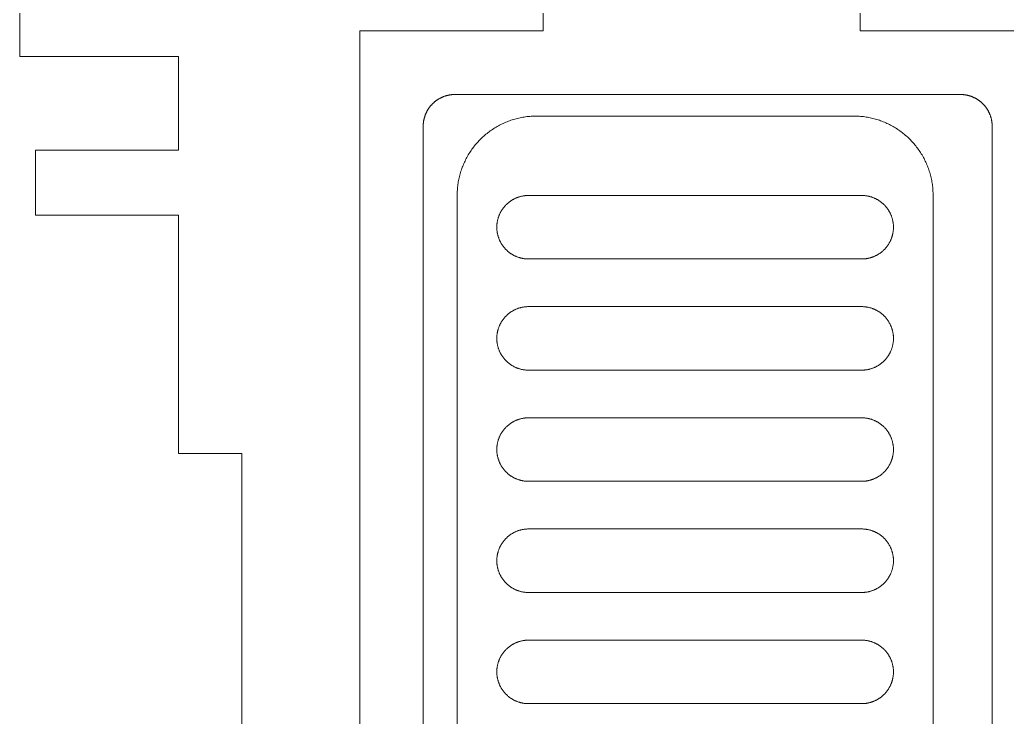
# Model space of a CAD drawing. Header units: inches. Extents: x -505 to 101, y 135 to 440.
# Drawn here: x -13.6 to 48.6, y 269.9 to 313.8 of the extents above; entities that cross this region are included whole.
import ezdxf

# ---------------------------------------------------------------- set-up
doc = ezdxf.new("R2010")
doc.units = ezdxf.units.IN
doc.header["$MEASUREMENT"] = 0
doc.layers.add('Capa 1', color=7, linetype='Continuous')

msp = doc.modelspace()

# ---------------------------------------------------------------- linework, layer by layer
at = {"layer": 'Capa 1', "color": 28, "lineweight": 9, "true_color": 0x11100b}
for points in [[(53.686, 233.071), (39.374, 233.071), (39.374, 228.971), (19.375, 228.971), (19.375, 233.071), (7.825, 233.071), (7.825, 313.071), (19.375, 313.071), (19.375, 317.171), (39.374, 317.171), (39.374, 313.071), (53.686, 313.071)], [(-13.607, 315.469), (-13.607, 311.47), (-3.609, 311.47), (-3.609, 305.569), (-12.605, 305.569), (-12.605, 301.469), (-3.609, 301.469), (-3.609, 286.469), (0.392, 286.469), (0.392, 256.47), (-3.609, 256.47), (-3.609, 241.469), (-12.605, 241.469), (-12.605, 237.369), (-3.609, 237.369), (-3.609, 231.47), (-13.607, 231.47)], [(11.825, 239.071), (11.825, 307.071), (11.825, 307.093), (11.825, 307.115), (11.825, 307.138), (11.829, 307.16), (11.829, 307.182), (11.829, 307.205), (11.832, 307.228), (11.832, 307.251), (11.836, 307.273), (11.839, 307.296), (11.843, 307.319), (11.843, 307.342), (11.846, 307.365), (11.85, 307.389), (11.853, 307.412), (11.86, 307.435), (11.864, 307.458), (11.868, 307.481), (11.874, 307.505), (11.878, 307.528), (11.885, 307.551), (11.889, 307.574), (11.896, 307.598), (11.903, 307.621), (11.91, 307.644), (11.917, 307.668), (11.924, 307.691), (11.931, 307.714), (11.942, 307.738), (11.948, 307.761), (11.956, 307.784), (11.966, 307.807), (11.977, 307.83), (11.984, 307.853), (11.994, 307.876), (12.005, 307.899), (12.016, 307.921), (12.026, 307.944), (12.037, 307.967), (12.047, 307.989), (12.061, 308.012), (12.072, 308.034), (12.086, 308.056), (12.097, 308.079), (12.111, 308.1), (12.125, 308.122), (12.139, 308.144), (12.153, 308.165), (12.167, 308.186), (12.181, 308.208), (12.195, 308.229), (12.21, 308.25), (12.224, 308.27), (12.241, 308.291), (12.255, 308.311), (12.273, 308.331), (12.291, 308.351), (12.305, 308.371), (12.323, 308.391), (12.34, 308.41), (12.358, 308.429), (12.375, 308.448), (12.393, 308.466), (12.411, 308.485), (12.428, 308.503), (12.45, 308.521), (12.467, 308.539), (12.485, 308.556), (12.506, 308.573), (12.524, 308.59), (12.545, 308.607), (12.566, 308.624), (12.584, 308.64), (12.605, 308.656), (12.626, 308.671), (12.647, 308.686), (12.668, 308.701), (12.69, 308.716), (12.711, 308.731), (12.732, 308.745), (12.753, 308.759), (12.774, 308.772), (12.795, 308.785), (12.816, 308.799), (12.841, 308.811), (12.862, 308.824), (12.883, 308.835), (12.908, 308.848), (12.929, 308.859), (12.95, 308.87), (12.975, 308.881), (12.996, 308.891), (13.021, 308.902), (13.042, 308.911), (13.067, 308.921), (13.088, 308.931), (13.113, 308.939), (13.134, 308.948), (13.159, 308.956), (13.183, 308.964), (13.205, 308.972), (13.229, 308.98), (13.25, 308.987), (13.275, 308.994), (13.3, 309), (13.321, 309.006), (13.345, 309.012), (13.367, 309.018), (13.391, 309.023), (13.416, 309.028), (13.437, 309.033), (13.462, 309.037), (13.483, 309.041), (13.508, 309.045), (13.533, 309.049), (13.554, 309.052), (13.578, 309.055), (13.6, 309.058), (13.624, 309.061), (13.646, 309.063), (13.67, 309.065), (13.691, 309.066), (13.712, 309.068), (13.737, 309.069), (13.758, 309.07), (13.78, 309.07), (13.804, 309.07), (13.825, 309.071), (45.688, 309.071), (45.709, 309.07), (45.731, 309.07), (45.752, 309.07), (45.776, 309.069), (45.798, 309.068), (45.822, 309.066), (45.843, 309.065), (45.868, 309.063), (45.889, 309.061), (45.911, 309.058), (45.935, 309.055), (45.96, 309.052), (45.981, 309.049), (46.006, 309.045), (46.027, 309.041), (46.052, 309.037), (46.073, 309.033), (46.097, 309.028), (46.122, 309.023), (46.143, 309.018), (46.168, 309.012), (46.189, 309.006), (46.214, 309), (46.239, 308.994), (46.26, 308.987), (46.284, 308.98), (46.306, 308.972), (46.33, 308.964), (46.355, 308.956), (46.376, 308.948), (46.401, 308.939), (46.422, 308.931), (46.447, 308.921), (46.468, 308.911), (46.493, 308.902), (46.514, 308.891), (46.538, 308.881), (46.56, 308.87), (46.584, 308.859), (46.605, 308.848), (46.627, 308.835), (46.651, 308.824), (46.672, 308.811), (46.694, 308.799), (46.715, 308.785), (46.739, 308.772), (46.761, 308.759), (46.782, 308.745), (46.803, 308.731), (46.824, 308.716), (46.845, 308.701), (46.867, 308.686), (46.888, 308.671), (46.905, 308.656), (46.927, 308.64), (46.948, 308.624), (46.969, 308.607), (46.986, 308.59), (47.008, 308.573), (47.025, 308.556), (47.046, 308.539), (47.064, 308.521), (47.082, 308.503), (47.099, 308.485), (47.12, 308.466), (47.138, 308.448), (47.156, 308.429), (47.173, 308.41), (47.191, 308.391), (47.205, 308.371), (47.223, 308.351), (47.24, 308.331), (47.255, 308.311), (47.272, 308.291), (47.286, 308.27), (47.304, 308.25), (47.318, 308.229), (47.332, 308.208), (47.346, 308.186), (47.36, 308.165), (47.375, 308.144), (47.389, 308.122), (47.403, 308.1), (47.413, 308.079), (47.427, 308.056), (47.438, 308.034), (47.452, 308.012), (47.463, 307.989), (47.473, 307.967), (47.487, 307.944), (47.498, 307.921), (47.509, 307.899), (47.519, 307.876), (47.526, 307.853), (47.537, 307.83), (47.547, 307.807), (47.555, 307.784), (47.565, 307.761), (47.572, 307.738), (47.579, 307.714), (47.59, 307.691), (47.597, 307.668), (47.604, 307.644), (47.611, 307.621), (47.615, 307.598), (47.621, 307.574), (47.628, 307.551), (47.636, 307.528), (47.639, 307.505), (47.643, 307.481), (47.65, 307.458), (47.653, 307.435), (47.657, 307.412), (47.66, 307.389), (47.664, 307.365), (47.667, 307.342), (47.671, 307.319), (47.674, 307.296), (47.678, 307.273), (47.678, 307.251), (47.681, 307.228), (47.681, 307.205), (47.685, 307.182), (47.685, 307.16), (47.685, 307.138), (47.685, 307.115), (47.685, 307.093), (47.689, 307.071), (47.689, 239.071)], [(43.963, 302.713), (43.963, 302.799), (43.96, 302.886), (43.956, 302.972), (43.953, 303.058), (43.945, 303.144), (43.938, 303.23), (43.928, 303.316), (43.917, 303.401), (43.903, 303.487), (43.889, 303.572), (43.875, 303.657), (43.857, 303.742), (43.84, 303.826), (43.819, 303.91), (43.797, 303.993), (43.776, 304.077), (43.752, 304.159), (43.723, 304.242), (43.698, 304.324), (43.67, 304.405), (43.639, 304.486), (43.607, 304.567), (43.575, 304.646), (43.54, 304.726), (43.505, 304.804), (43.469, 304.883), (43.43, 304.96), (43.392, 305.037), (43.349, 305.113), (43.307, 305.188), (43.265, 305.263), (43.222, 305.337), (43.177, 305.41), (43.127, 305.482), (43.078, 305.553), (43.028, 305.624), (42.979, 305.694), (42.926, 305.763), (42.873, 305.831), (42.82, 305.898), (42.764, 305.964), (42.707, 306.029), (42.647, 306.093), (42.591, 306.156), (42.531, 306.218), (42.471, 306.279), (42.407, 306.339), (42.344, 306.398), (42.28, 306.456), (42.213, 306.512), (42.15, 306.568), (42.083, 306.622), (42.012, 306.676), (41.945, 306.728), (41.875, 306.778), (41.804, 306.828), (41.734, 306.877), (41.66, 306.924), (41.589, 306.97), (41.515, 307.014), (41.441, 307.057), (41.363, 307.1), (41.289, 307.14), (41.211, 307.18), (41.134, 307.218), (41.056, 307.255), (40.979, 307.29), (40.898, 307.324), (40.816, 307.357), (40.739, 307.388), (40.658, 307.418), (40.577, 307.447), (40.492, 307.474), (40.411, 307.499), (40.326, 307.524), (40.245, 307.546), (40.16, 307.568), (40.076, 307.588), (39.991, 307.606), (39.906, 307.623), (39.822, 307.639), (39.737, 307.653), (39.652, 307.666), (39.567, 307.677), (39.483, 307.687), (39.395, 307.695), (39.31, 307.701), (39.222, 307.707), (39.137, 307.71), (39.049, 307.712), (38.964, 307.713), (18.965, 307.713), (18.877, 307.712), (18.792, 307.71), (18.704, 307.707), (18.62, 307.701), (18.535, 307.695), (18.447, 307.687), (18.362, 307.677), (18.277, 307.666), (18.189, 307.653), (18.105, 307.639), (18.02, 307.623), (17.935, 307.606), (17.851, 307.588), (17.769, 307.568), (17.685, 307.546), (17.6, 307.524), (17.519, 307.499), (17.434, 307.474), (17.353, 307.447), (17.272, 307.418), (17.191, 307.388), (17.11, 307.357), (17.032, 307.324), (16.951, 307.29), (16.873, 307.255), (16.796, 307.218), (16.718, 307.18), (16.641, 307.14), (16.563, 307.1), (16.489, 307.057), (16.415, 307.014), (16.341, 306.97), (16.267, 306.924), (16.196, 306.877), (16.125, 306.828), (16.055, 306.778), (15.984, 306.728), (15.914, 306.676), (15.847, 306.622), (15.78, 306.568), (15.713, 306.512), (15.649, 306.456), (15.586, 306.398), (15.522, 306.339), (15.459, 306.279), (15.399, 306.218), (15.339, 306.156), (15.279, 306.093), (15.222, 306.029), (15.166, 305.964), (15.109, 305.898), (15.057, 305.831), (15.004, 305.763), (14.951, 305.694), (14.898, 305.624), (14.848, 305.553), (14.803, 305.482), (14.753, 305.41), (14.707, 305.337), (14.661, 305.263), (14.619, 305.188), (14.577, 305.113), (14.538, 305.037), (14.499, 304.96), (14.46, 304.883), (14.422, 304.804), (14.386, 304.726), (14.355, 304.646), (14.319, 304.567), (14.288, 304.486), (14.259, 304.405), (14.231, 304.324), (14.203, 304.242), (14.178, 304.159), (14.153, 304.077), (14.132, 303.993), (14.111, 303.91), (14.09, 303.826), (14.072, 303.742), (14.055, 303.657), (14.037, 303.572), (14.023, 303.487), (14.012, 303.401), (14.002, 303.316), (13.991, 303.23), (13.984, 303.144), (13.977, 303.058), (13.97, 302.972), (13.966, 302.886), (13.966, 302.799), (13.963, 302.713), (13.963, 242.713)], [(39.465, 302.713), (39.5, 302.713), (39.532, 302.712), (39.567, 302.711), (39.603, 302.709), (39.638, 302.706), (39.67, 302.702), (39.705, 302.699), (39.74, 302.694), (39.772, 302.689), (39.807, 302.684), (39.843, 302.677), (39.874, 302.67), (39.91, 302.663), (39.942, 302.655), (39.977, 302.646), (40.008, 302.637), (40.044, 302.628), (40.076, 302.617), (40.107, 302.607), (40.143, 302.595), (40.174, 302.583), (40.206, 302.571), (40.238, 302.557), (40.27, 302.544), (40.301, 302.53), (40.333, 302.515), (40.361, 302.5), (40.393, 302.484), (40.425, 302.468), (40.453, 302.451), (40.485, 302.434), (40.513, 302.416), (40.541, 302.397), (40.573, 302.378), (40.601, 302.359), (40.629, 302.339), (40.658, 302.319), (40.682, 302.298), (40.711, 302.277), (40.739, 302.255), (40.763, 302.233), (40.792, 302.21), (40.816, 302.187), (40.841, 302.163), (40.866, 302.14), (40.89, 302.115), (40.915, 302.09), (40.94, 302.065), (40.961, 302.039), (40.986, 302.013), (41.007, 301.987), (41.028, 301.96), (41.049, 301.933), (41.07, 301.906), (41.092, 301.877), (41.109, 301.849), (41.13, 301.821), (41.148, 301.792), (41.166, 301.763), (41.183, 301.733), (41.201, 301.703), (41.219, 301.673), (41.236, 301.643), (41.25, 301.612), (41.265, 301.581), (41.282, 301.55), (41.296, 301.518), (41.31, 301.486), (41.321, 301.454), (41.335, 301.422), (41.345, 301.39), (41.356, 301.357), (41.37, 301.324), (41.377, 301.292), (41.388, 301.259), (41.399, 301.225), (41.405, 301.192), (41.413, 301.158), (41.423, 301.124), (41.427, 301.091), (41.434, 301.057), (41.441, 301.023), (41.444, 300.988), (41.451, 300.954), (41.455, 300.92), (41.458, 300.886), (41.458, 300.851), (41.462, 300.817), (41.462, 300.782), (41.466, 300.748), (41.466, 300.713), (41.466, 300.678), (41.462, 300.644), (41.462, 300.609), (41.458, 300.575), (41.458, 300.541), (41.455, 300.506), (41.451, 300.472), (41.444, 300.438), (41.441, 300.404), (41.434, 300.369), (41.427, 300.336), (41.423, 300.302), (41.413, 300.268), (41.405, 300.234), (41.399, 300.201), (41.388, 300.168), (41.377, 300.135), (41.37, 300.102), (41.356, 300.069), (41.345, 300.036), (41.335, 300.004), (41.321, 299.972), (41.31, 299.94), (41.296, 299.908), (41.282, 299.876), (41.265, 299.845), (41.25, 299.814), (41.236, 299.784), (41.219, 299.753), (41.201, 299.723), (41.183, 299.693), (41.166, 299.664), (41.148, 299.634), (41.13, 299.605), (41.109, 299.577), (41.092, 299.549), (41.07, 299.521), (41.049, 299.493), (41.028, 299.466), (41.007, 299.439), (40.986, 299.413), (40.961, 299.387), (40.94, 299.361), (40.915, 299.336), (40.89, 299.311), (40.866, 299.287), (40.841, 299.263), (40.816, 299.239), (40.792, 299.216), (40.763, 299.193), (40.739, 299.171), (40.711, 299.15), (40.682, 299.128), (40.658, 299.107), (40.629, 299.087), (40.601, 299.067), (40.573, 299.048), (40.541, 299.029), (40.513, 299.011), (40.485, 298.993), (40.453, 298.975), (40.425, 298.958), (40.393, 298.942), (40.361, 298.926), (40.333, 298.911), (40.301, 298.896), (40.27, 298.882), (40.238, 298.869), (40.206, 298.856), (40.174, 298.843), (40.143, 298.831), (40.107, 298.82), (40.076, 298.809), (40.044, 298.799), (40.008, 298.789), (39.977, 298.78), (39.942, 298.771), (39.91, 298.763), (39.874, 298.756), (39.843, 298.749), (39.807, 298.743), (39.772, 298.737), (39.74, 298.732), (39.705, 298.728), (39.67, 298.724), (39.638, 298.721), (39.603, 298.718), (39.567, 298.716), (39.532, 298.714), (39.5, 298.714), (39.465, 298.713), (18.464, 298.713), (18.429, 298.714), (18.394, 298.714), (18.362, 298.716), (18.327, 298.718), (18.292, 298.721), (18.256, 298.724), (18.224, 298.728), (18.189, 298.732), (18.154, 298.737), (18.122, 298.743), (18.087, 298.749), (18.052, 298.756), (18.02, 298.763), (17.985, 298.771), (17.953, 298.78), (17.918, 298.789), (17.886, 298.799), (17.854, 298.809), (17.819, 298.82), (17.787, 298.831), (17.755, 298.843), (17.723, 298.856), (17.692, 298.869), (17.66, 298.882), (17.628, 298.896), (17.597, 298.911), (17.565, 298.926), (17.533, 298.942), (17.505, 298.958), (17.473, 298.975), (17.445, 298.993), (17.413, 299.011), (17.385, 299.029), (17.357, 299.048), (17.328, 299.067), (17.3, 299.087), (17.272, 299.107), (17.244, 299.128), (17.215, 299.15), (17.191, 299.171), (17.163, 299.193), (17.138, 299.216), (17.113, 299.239), (17.089, 299.263), (17.064, 299.287), (17.039, 299.311), (17.014, 299.336), (16.99, 299.361), (16.969, 299.387), (16.944, 299.413), (16.923, 299.439), (16.901, 299.466), (16.88, 299.493), (16.859, 299.521), (16.838, 299.549), (16.817, 299.577), (16.799, 299.605), (16.782, 299.634), (16.761, 299.664), (16.743, 299.693), (16.725, 299.723), (16.711, 299.753), (16.693, 299.784), (16.679, 299.814), (16.662, 299.845), (16.648, 299.876), (16.633, 299.908), (16.619, 299.94), (16.605, 299.972), (16.595, 300.004), (16.581, 300.036), (16.57, 300.069), (16.559, 300.102), (16.549, 300.135), (16.542, 300.168), (16.531, 300.201), (16.524, 300.234), (16.514, 300.268), (16.506, 300.302), (16.499, 300.336), (16.492, 300.369), (16.489, 300.404), (16.482, 300.438), (16.478, 300.472), (16.475, 300.506), (16.471, 300.541), (16.468, 300.575), (16.468, 300.609), (16.464, 300.644), (16.464, 300.678), (16.464, 300.713), (16.464, 300.748), (16.464, 300.782), (16.468, 300.817), (16.468, 300.851), (16.471, 300.886), (16.475, 300.92), (16.478, 300.954), (16.482, 300.988), (16.489, 301.023), (16.492, 301.057), (16.499, 301.091), (16.506, 301.124), (16.514, 301.158), (16.524, 301.192), (16.531, 301.225), (16.542, 301.259), (16.549, 301.292), (16.559, 301.324), (16.57, 301.357), (16.581, 301.39), (16.595, 301.422), (16.605, 301.454), (16.619, 301.486), (16.633, 301.518), (16.648, 301.55), (16.662, 301.581), (16.679, 301.612), (16.693, 301.643), (16.711, 301.673), (16.725, 301.703), (16.743, 301.733), (16.761, 301.763), (16.782, 301.792), (16.799, 301.821), (16.817, 301.849), (16.838, 301.877), (16.859, 301.906), (16.88, 301.933), (16.901, 301.96), (16.923, 301.987), (16.944, 302.013), (16.969, 302.039), (16.99, 302.065), (17.014, 302.09), (17.039, 302.115), (17.064, 302.14), (17.089, 302.163), (17.113, 302.187), (17.138, 302.21), (17.163, 302.233), (17.191, 302.255), (17.215, 302.277), (17.244, 302.298), (17.272, 302.319), (17.3, 302.339), (17.328, 302.359), (17.357, 302.378), (17.385, 302.397), (17.413, 302.416), (17.445, 302.434), (17.473, 302.451), (17.505, 302.468), (17.533, 302.484), (17.565, 302.5), (17.597, 302.515), (17.628, 302.53), (17.66, 302.544), (17.692, 302.557), (17.723, 302.571), (17.755, 302.583), (17.787, 302.595), (17.819, 302.607), (17.854, 302.617), (17.886, 302.628), (17.918, 302.637), (17.953, 302.646), (17.985, 302.655), (18.02, 302.663), (18.052, 302.67), (18.087, 302.677), (18.122, 302.684), (18.154, 302.689), (18.189, 302.694), (18.224, 302.699), (18.256, 302.702), (18.292, 302.706), (18.327, 302.709), (18.362, 302.711), (18.394, 302.712), (18.429, 302.713), (18.464, 302.713), (39.465, 302.713)], [(43.963, 242.713), (43.963, 302.713)], [(39.465, 295.713), (39.5, 295.713), (39.532, 295.712), (39.567, 295.71), (39.603, 295.708), (39.638, 295.705), (39.67, 295.702), (39.705, 295.698), (39.74, 295.694), (39.772, 295.689), (39.807, 295.683), (39.843, 295.677), (39.874, 295.67), (39.91, 295.663), (39.942, 295.655), (39.977, 295.647), (40.008, 295.637), (40.044, 295.628), (40.076, 295.617), (40.107, 295.607), (40.143, 295.595), (40.174, 295.583), (40.206, 295.571), (40.238, 295.558), (40.27, 295.544), (40.301, 295.53), (40.333, 295.515), (40.361, 295.5), (40.393, 295.484), (40.425, 295.468), (40.453, 295.451), (40.485, 295.433), (40.513, 295.416), (40.541, 295.397), (40.573, 295.379), (40.601, 295.359), (40.629, 295.339), (40.658, 295.319), (40.682, 295.298), (40.711, 295.277), (40.739, 295.255), (40.763, 295.233), (40.792, 295.21), (40.816, 295.187), (40.841, 295.164), (40.866, 295.139), (40.89, 295.115), (40.915, 295.09), (40.94, 295.065), (40.961, 295.04), (40.986, 295.013), (41.007, 294.987), (41.028, 294.96), (41.049, 294.933), (41.07, 294.905), (41.092, 294.877), (41.109, 294.849), (41.13, 294.821), (41.148, 294.792), (41.166, 294.763), (41.183, 294.733), (41.201, 294.703), (41.219, 294.673), (41.236, 294.643), (41.25, 294.612), (41.265, 294.581), (41.282, 294.55), (41.296, 294.518), (41.31, 294.487), (41.321, 294.455), (41.335, 294.423), (41.345, 294.39), (41.356, 294.357), (41.37, 294.325), (41.377, 294.292), (41.388, 294.258), (41.399, 294.225), (41.405, 294.192), (41.413, 294.158), (41.423, 294.124), (41.427, 294.09), (41.434, 294.057), (41.441, 294.022), (41.444, 293.988), (41.451, 293.954), (41.455, 293.92), (41.458, 293.885), (41.458, 293.851), (41.462, 293.817), (41.462, 293.782), (41.466, 293.748), (41.466, 293.713), (41.466, 293.678), (41.462, 293.644), (41.462, 293.61), (41.458, 293.575), (41.458, 293.541), (41.455, 293.506), (41.451, 293.472), (41.444, 293.438), (41.441, 293.404), (41.434, 293.37), (41.427, 293.336), (41.423, 293.302), (41.413, 293.268), (41.405, 293.234), (41.399, 293.201), (41.388, 293.168), (41.377, 293.135), (41.37, 293.102), (41.356, 293.069), (41.345, 293.036), (41.335, 293.004), (41.321, 292.972), (41.31, 292.94), (41.296, 292.908), (41.282, 292.877), (41.265, 292.846), (41.25, 292.814), (41.236, 292.784), (41.219, 292.753), (41.201, 292.723), (41.183, 292.693), (41.166, 292.664), (41.148, 292.635), (41.13, 292.606), (41.109, 292.577), (41.092, 292.549), (41.07, 292.521), (41.049, 292.493), (41.028, 292.466), (41.007, 292.44), (40.986, 292.413), (40.961, 292.387), (40.94, 292.361), (40.915, 292.336), (40.89, 292.311), (40.866, 292.287), (40.841, 292.263), (40.816, 292.239), (40.792, 292.216), (40.763, 292.194), (40.739, 292.171), (40.711, 292.149), (40.682, 292.128), (40.658, 292.107), (40.629, 292.087), (40.601, 292.067), (40.573, 292.048), (40.541, 292.029), (40.513, 292.01), (40.485, 291.993), (40.453, 291.975), (40.425, 291.959), (40.393, 291.942), (40.361, 291.927), (40.333, 291.911), (40.301, 291.897), (40.27, 291.882), (40.238, 291.869), (40.206, 291.856), (40.174, 291.843), (40.143, 291.831), (40.107, 291.82), (40.076, 291.809), (40.044, 291.799), (40.008, 291.789), (39.977, 291.78), (39.942, 291.771), (39.91, 291.763), (39.874, 291.756), (39.843, 291.749), (39.807, 291.743), (39.772, 291.737), (39.74, 291.732), (39.705, 291.728), (39.67, 291.724), (39.638, 291.721), (39.603, 291.718), (39.567, 291.716), (39.532, 291.715), (39.5, 291.713), (39.465, 291.713), (18.464, 291.713), (18.429, 291.713), (18.394, 291.715), (18.362, 291.716), (18.327, 291.718), (18.292, 291.721), (18.256, 291.724), (18.224, 291.728), (18.189, 291.732), (18.154, 291.737), (18.122, 291.743), (18.087, 291.749), (18.052, 291.756), (18.02, 291.763), (17.985, 291.771), (17.953, 291.78), (17.918, 291.789), (17.886, 291.799), (17.854, 291.809), (17.819, 291.82), (17.787, 291.831), (17.755, 291.843), (17.723, 291.856), (17.692, 291.869), (17.66, 291.882), (17.628, 291.897), (17.597, 291.911), (17.565, 291.927), (17.533, 291.942), (17.505, 291.959), (17.473, 291.975), (17.445, 291.993), (17.413, 292.01), (17.385, 292.029), (17.357, 292.048), (17.328, 292.067), (17.3, 292.087), (17.272, 292.107), (17.244, 292.128), (17.215, 292.149), (17.191, 292.171), (17.163, 292.194), (17.138, 292.216), (17.113, 292.239), (17.089, 292.263), (17.064, 292.287), (17.039, 292.311), (17.014, 292.336), (16.99, 292.361), (16.969, 292.387), (16.944, 292.413), (16.923, 292.44), (16.901, 292.466), (16.88, 292.493), (16.859, 292.521), (16.838, 292.549), (16.817, 292.577), (16.799, 292.606), (16.782, 292.635), (16.761, 292.664), (16.743, 292.693), (16.725, 292.723), (16.711, 292.753), (16.693, 292.784), (16.679, 292.814), (16.662, 292.846), (16.648, 292.877), (16.633, 292.908), (16.619, 292.94), (16.605, 292.972), (16.595, 293.004), (16.581, 293.036), (16.57, 293.069), (16.559, 293.102), (16.549, 293.135), (16.542, 293.168), (16.531, 293.201), (16.524, 293.234), (16.514, 293.268), (16.506, 293.302), (16.499, 293.336), (16.492, 293.37), (16.489, 293.404), (16.482, 293.438), (16.478, 293.472), (16.475, 293.506), (16.471, 293.541), (16.468, 293.575), (16.468, 293.61), (16.464, 293.644), (16.464, 293.678), (16.464, 293.713), (16.464, 293.748), (16.464, 293.782), (16.468, 293.817), (16.468, 293.851), (16.471, 293.885), (16.475, 293.92), (16.478, 293.954), (16.482, 293.988), (16.489, 294.022), (16.492, 294.057), (16.499, 294.09), (16.506, 294.124), (16.514, 294.158), (16.524, 294.192), (16.531, 294.225), (16.542, 294.258), (16.549, 294.292), (16.559, 294.325), (16.57, 294.357), (16.581, 294.39), (16.595, 294.423), (16.605, 294.455), (16.619, 294.487), (16.633, 294.518), (16.648, 294.55), (16.662, 294.581), (16.679, 294.612), (16.693, 294.643), (16.711, 294.673), (16.725, 294.703), (16.743, 294.733), (16.761, 294.763), (16.782, 294.792), (16.799, 294.821), (16.817, 294.849), (16.838, 294.877), (16.859, 294.905), (16.88, 294.933), (16.901, 294.96), (16.923, 294.987), (16.944, 295.013), (16.969, 295.04), (16.99, 295.065), (17.014, 295.09), (17.039, 295.115), (17.064, 295.139), (17.089, 295.164), (17.113, 295.187), (17.138, 295.21), (17.163, 295.233), (17.191, 295.255), (17.215, 295.277), (17.244, 295.298), (17.272, 295.319), (17.3, 295.339), (17.328, 295.359), (17.357, 295.379), (17.385, 295.397), (17.413, 295.416), (17.445, 295.433), (17.473, 295.451), (17.505, 295.468), (17.533, 295.484), (17.565, 295.5), (17.597, 295.515), (17.628, 295.53), (17.66, 295.544), (17.692, 295.558), (17.723, 295.571), (17.755, 295.583), (17.787, 295.595), (17.819, 295.607), (17.854, 295.617), (17.886, 295.628), (17.918, 295.637), (17.953, 295.647), (17.985, 295.655), (18.02, 295.663), (18.052, 295.67), (18.087, 295.677), (18.122, 295.683), (18.154, 295.689), (18.189, 295.694), (18.224, 295.698), (18.256, 295.702), (18.292, 295.705), (18.327, 295.708), (18.362, 295.71), (18.394, 295.712), (18.429, 295.713), (18.464, 295.713), (39.465, 295.713)], [(39.465, 288.713), (39.5, 288.713), (39.532, 288.712), (39.567, 288.711), (39.603, 288.708), (39.638, 288.706), (39.67, 288.702), (39.705, 288.699), (39.74, 288.694), (39.772, 288.689), (39.807, 288.683), (39.843, 288.677), (39.874, 288.67), (39.91, 288.663), (39.942, 288.655), (39.977, 288.646), (40.008, 288.637), (40.044, 288.628), (40.076, 288.618), (40.107, 288.607), (40.143, 288.595), (40.174, 288.583), (40.206, 288.571), (40.238, 288.558), (40.27, 288.544), (40.301, 288.53), (40.333, 288.515), (40.361, 288.5), (40.393, 288.484), (40.425, 288.468), (40.453, 288.451), (40.485, 288.434), (40.513, 288.416), (40.541, 288.397), (40.573, 288.378), (40.601, 288.359), (40.629, 288.339), (40.658, 288.319), (40.682, 288.298), (40.711, 288.277), (40.739, 288.255), (40.763, 288.233), (40.792, 288.21), (40.816, 288.187), (40.841, 288.163), (40.866, 288.139), (40.89, 288.115), (40.915, 288.09), (40.94, 288.065), (40.961, 288.039), (40.986, 288.014), (41.007, 287.987), (41.028, 287.96), (41.049, 287.933), (41.07, 287.905), (41.092, 287.877), (41.109, 287.849), (41.13, 287.821), (41.148, 287.792), (41.166, 287.763), (41.183, 287.733), (41.201, 287.703), (41.219, 287.673), (41.236, 287.643), (41.25, 287.612), (41.265, 287.581), (41.282, 287.55), (41.296, 287.518), (41.31, 287.487), (41.321, 287.454), (41.335, 287.422), (41.345, 287.39), (41.356, 287.357), (41.37, 287.325), (41.377, 287.292), (41.388, 287.259), (41.399, 287.225), (41.405, 287.192), (41.413, 287.158), (41.423, 287.124), (41.427, 287.091), (41.434, 287.057), (41.441, 287.022), (41.444, 286.988), (41.451, 286.954), (41.455, 286.92), (41.458, 286.886), (41.458, 286.851), (41.462, 286.816), (41.462, 286.782), (41.466, 286.748), (41.466, 286.713), (41.466, 286.679), (41.462, 286.644), (41.462, 286.609), (41.458, 286.575), (41.458, 286.541), (41.455, 286.506), (41.451, 286.472), (41.444, 286.438), (41.441, 286.404), (41.434, 286.37), (41.427, 286.336), (41.423, 286.302), (41.413, 286.268), (41.405, 286.235), (41.399, 286.201), (41.388, 286.168), (41.377, 286.135), (41.37, 286.102), (41.356, 286.069), (41.345, 286.036), (41.335, 286.004), (41.321, 285.972), (41.31, 285.94), (41.296, 285.908), (41.282, 285.877), (41.265, 285.845), (41.25, 285.814), (41.236, 285.784), (41.219, 285.753), (41.201, 285.723), (41.183, 285.693), (41.166, 285.664), (41.148, 285.634), (41.13, 285.605), (41.109, 285.577), (41.092, 285.549), (41.07, 285.521), (41.049, 285.493), (41.028, 285.466), (41.007, 285.439), (40.986, 285.413), (40.961, 285.387), (40.94, 285.361), (40.915, 285.336), (40.89, 285.311), (40.866, 285.287), (40.841, 285.263), (40.816, 285.239), (40.792, 285.216), (40.763, 285.193), (40.739, 285.171), (40.711, 285.149), (40.682, 285.128), (40.658, 285.107), (40.629, 285.087), (40.601, 285.067), (40.573, 285.048), (40.541, 285.029), (40.513, 285.011), (40.485, 284.993), (40.453, 284.975), (40.425, 284.959), (40.393, 284.942), (40.361, 284.926), (40.333, 284.911), (40.301, 284.896), (40.27, 284.882), (40.238, 284.869), (40.206, 284.856), (40.174, 284.843), (40.143, 284.831), (40.107, 284.82), (40.076, 284.809), (40.044, 284.799), (40.008, 284.789), (39.977, 284.78), (39.942, 284.771), (39.91, 284.763), (39.874, 284.756), (39.843, 284.749), (39.807, 284.743), (39.772, 284.737), (39.74, 284.732), (39.705, 284.728), (39.67, 284.724), (39.638, 284.721), (39.603, 284.718), (39.567, 284.716), (39.532, 284.714), (39.5, 284.714), (39.465, 284.713), (18.464, 284.713), (18.429, 284.714), (18.394, 284.714), (18.362, 284.716), (18.327, 284.718), (18.292, 284.721), (18.256, 284.724), (18.224, 284.728), (18.189, 284.732), (18.154, 284.737), (18.122, 284.743), (18.087, 284.749), (18.052, 284.756), (18.02, 284.763), (17.985, 284.771), (17.953, 284.78), (17.918, 284.789), (17.886, 284.799), (17.854, 284.809), (17.819, 284.82), (17.787, 284.831), (17.755, 284.843), (17.723, 284.856), (17.692, 284.869), (17.66, 284.882), (17.628, 284.896), (17.597, 284.911), (17.565, 284.926), (17.533, 284.942), (17.505, 284.959), (17.473, 284.975), (17.445, 284.993), (17.413, 285.011), (17.385, 285.029), (17.357, 285.048), (17.328, 285.067), (17.3, 285.087), (17.272, 285.107), (17.244, 285.128), (17.215, 285.149), (17.191, 285.171), (17.163, 285.193), (17.138, 285.216), (17.113, 285.239), (17.089, 285.263), (17.064, 285.287), (17.039, 285.311), (17.014, 285.336), (16.99, 285.361), (16.969, 285.387), (16.944, 285.413), (16.923, 285.439), (16.901, 285.466), (16.88, 285.493), (16.859, 285.521), (16.838, 285.549), (16.817, 285.577), (16.799, 285.605), (16.782, 285.634), (16.761, 285.664), (16.743, 285.693), (16.725, 285.723), (16.711, 285.753), (16.693, 285.784), (16.679, 285.814), (16.662, 285.845), (16.648, 285.877), (16.633, 285.908), (16.619, 285.94), (16.605, 285.972), (16.595, 286.004), (16.581, 286.036), (16.57, 286.069), (16.559, 286.102), (16.549, 286.135), (16.542, 286.168), (16.531, 286.201), (16.524, 286.235), (16.514, 286.268), (16.506, 286.302), (16.499, 286.336), (16.492, 286.37), (16.489, 286.404), (16.482, 286.438), (16.478, 286.472), (16.475, 286.506), (16.471, 286.541), (16.468, 286.575), (16.468, 286.609), (16.464, 286.644), (16.464, 286.679), (16.464, 286.713), (16.464, 286.748), (16.464, 286.782), (16.468, 286.816), (16.468, 286.851), (16.471, 286.886), (16.475, 286.92), (16.478, 286.954), (16.482, 286.988), (16.489, 287.022), (16.492, 287.057), (16.499, 287.091), (16.506, 287.124), (16.514, 287.158), (16.524, 287.192), (16.531, 287.225), (16.542, 287.259), (16.549, 287.292), (16.559, 287.325), (16.57, 287.357), (16.581, 287.39), (16.595, 287.422), (16.605, 287.454), (16.619, 287.487), (16.633, 287.518), (16.648, 287.55), (16.662, 287.581), (16.679, 287.612), (16.693, 287.643), (16.711, 287.673), (16.725, 287.703), (16.743, 287.733), (16.761, 287.763), (16.782, 287.792), (16.799, 287.821), (16.817, 287.849), (16.838, 287.877), (16.859, 287.905), (16.88, 287.933), (16.901, 287.96), (16.923, 287.987), (16.944, 288.014), (16.969, 288.039), (16.99, 288.065), (17.014, 288.09), (17.039, 288.115), (17.064, 288.139), (17.089, 288.163), (17.113, 288.187), (17.138, 288.21), (17.163, 288.233), (17.191, 288.255), (17.215, 288.277), (17.244, 288.298), (17.272, 288.319), (17.3, 288.339), (17.328, 288.359), (17.357, 288.378), (17.385, 288.397), (17.413, 288.416), (17.445, 288.434), (17.473, 288.451), (17.505, 288.468), (17.533, 288.484), (17.565, 288.5), (17.597, 288.515), (17.628, 288.53), (17.66, 288.544), (17.692, 288.558), (17.723, 288.571), (17.755, 288.583), (17.787, 288.595), (17.819, 288.607), (17.854, 288.618), (17.886, 288.628), (17.918, 288.637), (17.953, 288.646), (17.985, 288.655), (18.02, 288.663), (18.052, 288.67), (18.087, 288.677), (18.122, 288.683), (18.154, 288.689), (18.189, 288.694), (18.224, 288.699), (18.256, 288.702), (18.292, 288.706), (18.327, 288.708), (18.362, 288.711), (18.394, 288.712), (18.429, 288.713), (18.464, 288.713), (39.465, 288.713)], [(39.465, 281.713), (39.5, 281.713), (39.532, 281.712), (39.567, 281.71), (39.603, 281.708), (39.638, 281.706), (39.67, 281.702), (39.705, 281.698), (39.74, 281.694), (39.772, 281.689), (39.807, 281.683), (39.843, 281.677), (39.874, 281.67), (39.91, 281.663), (39.942, 281.655), (39.977, 281.647), (40.008, 281.637), (40.044, 281.627), (40.076, 281.617), (40.107, 281.607), (40.143, 281.595), (40.174, 281.583), (40.206, 281.571), (40.238, 281.558), (40.27, 281.544), (40.301, 281.53), (40.333, 281.515), (40.361, 281.5), (40.393, 281.484), (40.425, 281.468), (40.453, 281.451), (40.485, 281.433), (40.513, 281.416), (40.541, 281.397), (40.573, 281.378), (40.601, 281.359), (40.629, 281.339), (40.658, 281.319), (40.682, 281.298), (40.711, 281.277), (40.739, 281.255), (40.763, 281.233), (40.792, 281.21), (40.816, 281.187), (40.841, 281.164), (40.866, 281.14), (40.89, 281.115), (40.915, 281.09), (40.94, 281.065), (40.961, 281.039), (40.986, 281.013), (41.007, 280.987), (41.028, 280.96), (41.049, 280.933), (41.07, 280.905), (41.092, 280.877), (41.109, 280.849), (41.13, 280.821), (41.148, 280.792), (41.166, 280.763), (41.183, 280.733), (41.201, 280.703), (41.219, 280.673), (41.236, 280.642), (41.25, 280.612), (41.265, 280.581), (41.282, 280.55), (41.296, 280.518), (41.31, 280.486), (41.321, 280.455), (41.335, 280.422), (41.345, 280.39), (41.356, 280.358), (41.37, 280.324), (41.377, 280.291), (41.388, 280.258), (41.399, 280.225), (41.405, 280.192), (41.413, 280.158), (41.423, 280.124), (41.427, 280.09), (41.434, 280.057), (41.441, 280.023), (41.444, 279.989), (41.451, 279.954), (41.455, 279.92), (41.458, 279.886), (41.458, 279.851), (41.462, 279.817), (41.462, 279.782), (41.466, 279.748), (41.466, 279.713), (41.466, 279.678), (41.462, 279.644), (41.462, 279.61), (41.458, 279.575), (41.458, 279.541), (41.455, 279.506), (41.451, 279.472), (41.444, 279.438), (41.441, 279.404), (41.434, 279.369), (41.427, 279.335), (41.423, 279.302), (41.413, 279.268), (41.405, 279.235), (41.399, 279.201), (41.388, 279.168), (41.377, 279.135), (41.37, 279.102), (41.356, 279.069), (41.345, 279.036), (41.335, 279.004), (41.321, 278.972), (41.31, 278.94), (41.296, 278.908), (41.282, 278.877), (41.265, 278.845), (41.25, 278.815), (41.236, 278.784), (41.219, 278.754), (41.201, 278.723), (41.183, 278.693), (41.166, 278.664), (41.148, 278.635), (41.13, 278.606), (41.109, 278.577), (41.092, 278.549), (41.07, 278.521), (41.049, 278.493), (41.028, 278.466), (41.007, 278.439), (40.986, 278.413), (40.961, 278.387), (40.94, 278.361), (40.915, 278.336), (40.89, 278.311), (40.866, 278.287), (40.841, 278.263), (40.816, 278.239), (40.792, 278.216), (40.763, 278.194), (40.739, 278.171), (40.711, 278.149), (40.682, 278.128), (40.658, 278.108), (40.629, 278.087), (40.601, 278.067), (40.573, 278.048), (40.541, 278.029), (40.513, 278.01), (40.485, 277.993), (40.453, 277.975), (40.425, 277.959), (40.393, 277.942), (40.361, 277.927), (40.333, 277.911), (40.301, 277.897), (40.27, 277.882), (40.238, 277.869), (40.206, 277.856), (40.174, 277.843), (40.143, 277.831), (40.107, 277.82), (40.076, 277.809), (40.044, 277.799), (40.008, 277.789), (39.977, 277.78), (39.942, 277.771), (39.91, 277.763), (39.874, 277.756), (39.843, 277.749), (39.807, 277.743), (39.772, 277.737), (39.74, 277.732), (39.705, 277.728), (39.67, 277.724), (39.638, 277.721), (39.603, 277.718), (39.567, 277.716), (39.532, 277.714), (39.5, 277.713), (39.465, 277.713), (18.464, 277.713), (18.429, 277.713), (18.394, 277.714), (18.362, 277.716), (18.327, 277.718), (18.292, 277.721), (18.256, 277.724), (18.224, 277.728), (18.189, 277.732), (18.154, 277.737), (18.122, 277.743), (18.087, 277.749), (18.052, 277.756), (18.02, 277.763), (17.985, 277.771), (17.953, 277.78), (17.918, 277.789), (17.886, 277.799), (17.854, 277.809), (17.819, 277.82), (17.787, 277.831), (17.755, 277.843), (17.723, 277.856), (17.692, 277.869), (17.66, 277.882), (17.628, 277.897), (17.597, 277.911), (17.565, 277.927), (17.533, 277.942), (17.505, 277.959), (17.473, 277.975), (17.445, 277.993), (17.413, 278.01), (17.385, 278.029), (17.357, 278.048), (17.328, 278.067), (17.3, 278.087), (17.272, 278.108), (17.244, 278.128), (17.215, 278.149), (17.191, 278.171), (17.163, 278.194), (17.138, 278.216), (17.113, 278.239), (17.089, 278.263), (17.064, 278.287), (17.039, 278.311), (17.014, 278.336), (16.99, 278.361), (16.969, 278.387), (16.944, 278.413), (16.923, 278.439), (16.901, 278.466), (16.88, 278.493), (16.859, 278.521), (16.838, 278.549), (16.817, 278.577), (16.799, 278.606), (16.782, 278.635), (16.761, 278.664), (16.743, 278.693), (16.725, 278.723), (16.711, 278.754), (16.693, 278.784), (16.679, 278.815), (16.662, 278.845), (16.648, 278.877), (16.633, 278.908), (16.619, 278.94), (16.605, 278.972), (16.595, 279.004), (16.581, 279.036), (16.57, 279.069), (16.559, 279.102), (16.549, 279.135), (16.542, 279.168), (16.531, 279.201), (16.524, 279.235), (16.514, 279.268), (16.506, 279.302), (16.499, 279.335), (16.492, 279.369), (16.489, 279.404), (16.482, 279.438), (16.478, 279.472), (16.475, 279.506), (16.471, 279.541), (16.468, 279.575), (16.468, 279.61), (16.464, 279.644), (16.464, 279.678), (16.464, 279.713), (16.464, 279.748), (16.464, 279.782), (16.468, 279.817), (16.468, 279.851), (16.471, 279.886), (16.475, 279.92), (16.478, 279.954), (16.482, 279.989), (16.489, 280.023), (16.492, 280.057), (16.499, 280.09), (16.506, 280.124), (16.514, 280.158), (16.524, 280.192), (16.531, 280.225), (16.542, 280.258), (16.549, 280.291), (16.559, 280.324), (16.57, 280.358), (16.581, 280.39), (16.595, 280.422), (16.605, 280.455), (16.619, 280.486), (16.633, 280.518), (16.648, 280.55), (16.662, 280.581), (16.679, 280.612), (16.693, 280.642), (16.711, 280.673), (16.725, 280.703), (16.743, 280.733), (16.761, 280.763), (16.782, 280.792), (16.799, 280.821), (16.817, 280.849), (16.838, 280.877), (16.859, 280.905), (16.88, 280.933), (16.901, 280.96), (16.923, 280.987), (16.944, 281.013), (16.969, 281.039), (16.99, 281.065), (17.014, 281.09), (17.039, 281.115), (17.064, 281.14), (17.089, 281.164), (17.113, 281.187), (17.138, 281.21), (17.163, 281.233), (17.191, 281.255), (17.215, 281.277), (17.244, 281.298), (17.272, 281.319), (17.3, 281.339), (17.328, 281.359), (17.357, 281.378), (17.385, 281.397), (17.413, 281.416), (17.445, 281.433), (17.473, 281.451), (17.505, 281.468), (17.533, 281.484), (17.565, 281.5), (17.597, 281.515), (17.628, 281.53), (17.66, 281.544), (17.692, 281.558), (17.723, 281.571), (17.755, 281.583), (17.787, 281.595), (17.819, 281.607), (17.854, 281.617), (17.886, 281.627), (17.918, 281.637), (17.953, 281.647), (17.985, 281.655), (18.02, 281.663), (18.052, 281.67), (18.087, 281.677), (18.122, 281.683), (18.154, 281.689), (18.189, 281.694), (18.224, 281.698), (18.256, 281.702), (18.292, 281.706), (18.327, 281.708), (18.362, 281.71), (18.394, 281.712), (18.429, 281.713), (18.464, 281.713), (39.465, 281.713)], [(39.465, 270.713), (18.464, 270.713), (18.429, 270.713), (18.394, 270.714), (18.362, 270.716), (18.327, 270.718), (18.292, 270.721), (18.256, 270.724), (18.224, 270.728), (18.189, 270.732), (18.154, 270.737), (18.122, 270.743), (18.087, 270.749), (18.052, 270.756), (18.02, 270.763), (17.985, 270.771), (17.953, 270.78), (17.918, 270.789), (17.886, 270.799), (17.854, 270.809), (17.819, 270.82), (17.787, 270.831), (17.755, 270.843), (17.723, 270.856), (17.692, 270.868), (17.66, 270.882), (17.628, 270.896), (17.597, 270.911), (17.565, 270.926), (17.533, 270.942), (17.505, 270.958), (17.473, 270.975), (17.445, 270.993), (17.413, 271.011), (17.385, 271.029), (17.357, 271.048), (17.328, 271.067), (17.3, 271.087), (17.272, 271.107), (17.244, 271.128), (17.215, 271.149), (17.191, 271.171), (17.163, 271.193), (17.138, 271.216), (17.113, 271.239), (17.089, 271.263), (17.064, 271.287), (17.039, 271.311), (17.014, 271.336), (16.99, 271.361), (16.969, 271.387), (16.944, 271.413), (16.923, 271.439), (16.901, 271.466), (16.88, 271.493), (16.859, 271.521), (16.838, 271.549), (16.817, 271.577), (16.799, 271.605), (16.782, 271.634), (16.761, 271.664), (16.743, 271.693), (16.725, 271.723), (16.711, 271.753), (16.693, 271.784), (16.679, 271.814), (16.662, 271.845), (16.648, 271.876), (16.633, 271.908), (16.619, 271.94), (16.605, 271.972), (16.595, 272.004), (16.581, 272.036), (16.57, 272.069), (16.559, 272.102), (16.549, 272.135), (16.542, 272.168), (16.531, 272.201), (16.524, 272.234), (16.514, 272.268), (16.506, 272.302), (16.499, 272.336), (16.492, 272.37), (16.489, 272.404), (16.482, 272.438), (16.478, 272.472), (16.475, 272.507), (16.471, 272.541), (16.468, 272.575), (16.468, 272.61), (16.464, 272.644), (16.464, 272.679), (16.464, 272.713), (16.464, 272.748), (16.464, 272.782), (16.468, 272.817), (16.468, 272.851), (16.471, 272.886), (16.475, 272.92), (16.478, 272.954), (16.482, 272.988), (16.489, 273.023), (16.492, 273.057), (16.499, 273.091), (16.506, 273.125), (16.514, 273.158), (16.524, 273.192), (16.531, 273.225), (16.542, 273.259), (16.549, 273.292), (16.559, 273.325), (16.57, 273.357), (16.581, 273.39), (16.595, 273.422), (16.605, 273.454), (16.619, 273.487), (16.633, 273.518), (16.648, 273.55), (16.662, 273.581), (16.679, 273.612), (16.693, 273.642), (16.711, 273.673), (16.725, 273.703), (16.743, 273.733), (16.761, 273.763), (16.782, 273.792), (16.799, 273.821), (16.817, 273.849), (16.838, 273.877), (16.859, 273.905), (16.88, 273.933), (16.901, 273.96), (16.923, 273.987), (16.944, 274.013), (16.969, 274.039), (16.99, 274.065), (17.014, 274.09), (17.039, 274.115), (17.064, 274.14), (17.089, 274.163), (17.113, 274.187), (17.138, 274.21), (17.163, 274.233), (17.191, 274.255), (17.215, 274.277), (17.244, 274.298), (17.272, 274.319), (17.3, 274.339), (17.328, 274.359), (17.357, 274.378), (17.385, 274.397), (17.413, 274.416), (17.445, 274.434), (17.473, 274.451), (17.505, 274.468), (17.533, 274.484), (17.565, 274.5), (17.597, 274.515), (17.628, 274.53), (17.66, 274.544), (17.692, 274.557), (17.723, 274.571), (17.755, 274.583), (17.787, 274.595), (17.819, 274.607), (17.854, 274.617), (17.886, 274.628), (17.918, 274.637), (17.953, 274.646), (17.985, 274.655), (18.02, 274.663), (18.052, 274.67), (18.087, 274.677), (18.122, 274.684), (18.154, 274.689), (18.189, 274.694), (18.224, 274.699), (18.256, 274.702), (18.292, 274.706), (18.327, 274.708), (18.362, 274.711), (18.394, 274.712), (18.429, 274.713), (18.464, 274.713), (39.465, 274.713), (39.5, 274.713), (39.532, 274.712), (39.567, 274.711), (39.603, 274.708), (39.638, 274.706), (39.67, 274.702), (39.705, 274.699), (39.74, 274.694), (39.772, 274.689), (39.807, 274.684), (39.843, 274.677), (39.874, 274.67), (39.91, 274.663), (39.942, 274.655), (39.977, 274.646), (40.008, 274.637), (40.044, 274.628), (40.076, 274.617), (40.107, 274.607), (40.143, 274.595), (40.174, 274.583), (40.206, 274.571), (40.238, 274.557), (40.27, 274.544), (40.301, 274.53), (40.333, 274.515), (40.361, 274.5), (40.393, 274.484), (40.425, 274.468), (40.453, 274.451), (40.485, 274.434), (40.513, 274.416), (40.541, 274.397), (40.573, 274.378), (40.601, 274.359), (40.629, 274.339), (40.658, 274.319), (40.682, 274.298), (40.711, 274.277), (40.739, 274.255), (40.763, 274.233), (40.792, 274.21), (40.816, 274.187), (40.841, 274.163), (40.866, 274.14), (40.89, 274.115), (40.915, 274.09), (40.94, 274.065), (40.961, 274.039), (40.986, 274.013), (41.007, 273.987), (41.028, 273.96), (41.049, 273.933), (41.07, 273.905), (41.092, 273.877), (41.109, 273.849), (41.13, 273.821), (41.148, 273.792), (41.166, 273.763), (41.183, 273.733), (41.201, 273.703), (41.219, 273.673), (41.236, 273.642), (41.25, 273.612), (41.265, 273.581), (41.282, 273.55), (41.296, 273.518), (41.31, 273.487), (41.321, 273.454), (41.335, 273.422), (41.345, 273.39), (41.356, 273.357), (41.37, 273.325), (41.377, 273.292), (41.388, 273.259), (41.399, 273.225), (41.405, 273.192), (41.413, 273.158), (41.423, 273.125), (41.427, 273.091), (41.434, 273.057), (41.441, 273.023), (41.444, 272.988), (41.451, 272.954), (41.455, 272.92), (41.458, 272.886), (41.458, 272.851), (41.462, 272.817), (41.462, 272.782), (41.466, 272.748), (41.466, 272.713), (41.466, 272.679), (41.462, 272.644), (41.462, 272.61), (41.458, 272.575), (41.458, 272.541), (41.455, 272.507), (41.451, 272.472), (41.444, 272.438), (41.441, 272.404), (41.434, 272.37), (41.427, 272.336), (41.423, 272.302), (41.413, 272.268), (41.405, 272.234), (41.399, 272.201), (41.388, 272.168), (41.377, 272.135), (41.37, 272.102), (41.356, 272.069), (41.345, 272.036), (41.335, 272.004), (41.321, 271.972), (41.31, 271.94), (41.296, 271.908), (41.282, 271.876), (41.265, 271.845), (41.25, 271.814), (41.236, 271.784), (41.219, 271.753), (41.201, 271.723), (41.183, 271.693), (41.166, 271.664), (41.148, 271.634), (41.13, 271.605), (41.109, 271.577), (41.092, 271.549), (41.07, 271.521), (41.049, 271.493), (41.028, 271.466), (41.007, 271.439), (40.986, 271.413), (40.961, 271.387), (40.94, 271.361), (40.915, 271.336), (40.89, 271.311), (40.866, 271.287), (40.841, 271.263), (40.816, 271.239), (40.792, 271.216), (40.763, 271.193), (40.739, 271.171), (40.711, 271.149), (40.682, 271.128), (40.658, 271.107), (40.629, 271.087), (40.601, 271.067), (40.573, 271.048), (40.541, 271.029), (40.513, 271.011), (40.485, 270.993), (40.453, 270.975), (40.425, 270.958), (40.393, 270.942), (40.361, 270.926), (40.333, 270.911), (40.301, 270.896), (40.27, 270.882), (40.238, 270.868), (40.206, 270.856), (40.174, 270.843), (40.143, 270.831), (40.107, 270.82), (40.076, 270.809), (40.044, 270.799), (40.008, 270.789), (39.977, 270.78), (39.942, 270.771), (39.91, 270.763), (39.874, 270.756), (39.843, 270.749), (39.807, 270.743), (39.772, 270.737), (39.74, 270.732), (39.705, 270.728), (39.67, 270.724), (39.638, 270.721), (39.603, 270.718), (39.567, 270.716), (39.532, 270.714), (39.5, 270.713), (39.465, 270.713)]]:
    msp.add_lwpolyline(points, dxfattribs=at)

doc.saveas('drawing.dxf')
